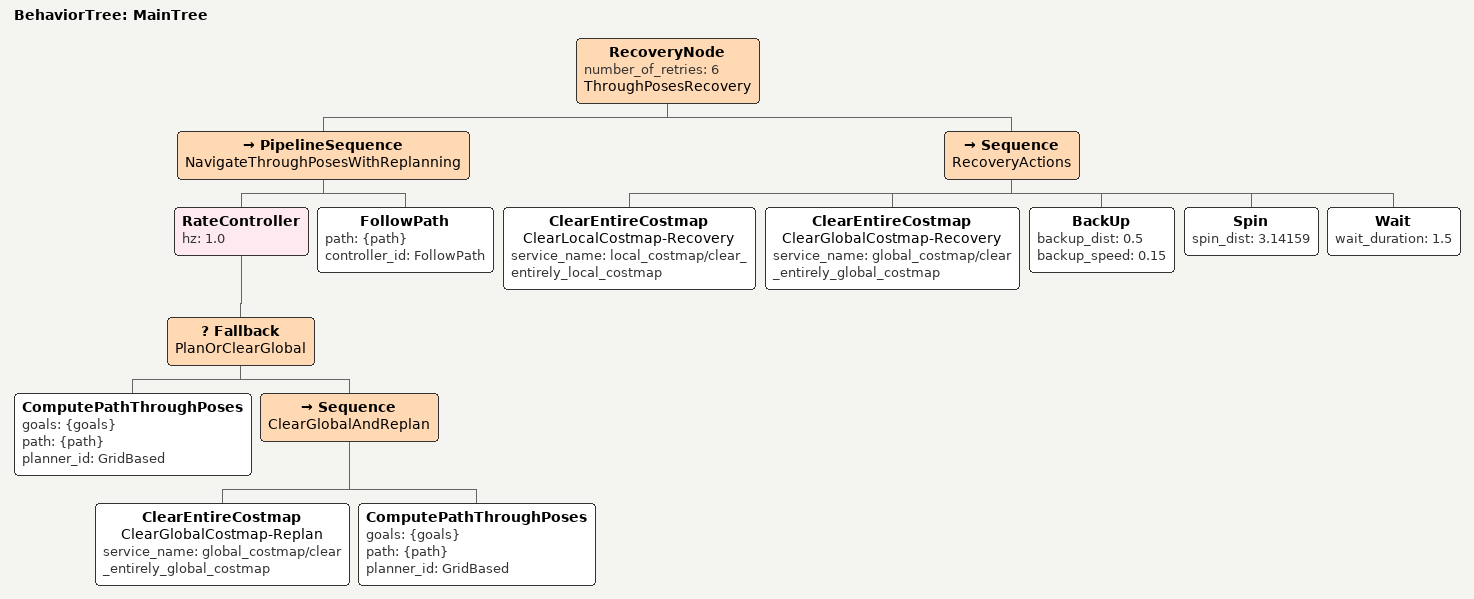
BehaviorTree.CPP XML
<?xml version="1.0"?>
<root main_tree_to_execute="MainTree">
  <BehaviorTree ID="MainTree">

    <RecoveryNode number_of_retries="6" name="ThroughPosesRecovery">

      <PipelineSequence name="NavigateThroughPosesWithReplanning">

        <RateController hz="1.0">
          <Fallback name="PlanOrClearGlobal">

            <ComputePathThroughPoses
              goals="{goals}"
              path="{path}"
              planner_id="GridBased"/>

            <Sequence name="ClearGlobalAndReplan">
              <ClearEntireCostmap
                name="ClearGlobalCostmap-Replan"
                service_name="global_costmap/clear_entirely_global_costmap"/>
              <ComputePathThroughPoses
                goals="{goals}"
                path="{path}"
                planner_id="GridBased"/>
            </Sequence>

          </Fallback>
        </RateController>

        <FollowPath
          path="{path}"
          controller_id="FollowPath"/>

      </PipelineSequence>

      <Sequence name="RecoveryActions">
        <ClearEntireCostmap
          name="ClearLocalCostmap-Recovery"
          service_name="local_costmap/clear_entirely_local_costmap"/>
        <ClearEntireCostmap
          name="ClearGlobalCostmap-Recovery"
          service_name="global_costmap/clear_entirely_global_costmap"/>
        <BackUp backup_dist="0.5" backup_speed="0.15"/>
        <Spin spin_dist="3.14159"/>
        <Wait wait_duration="1.5"/>
      </Sequence>

    </RecoveryNode>

  </BehaviorTree>
</root>
